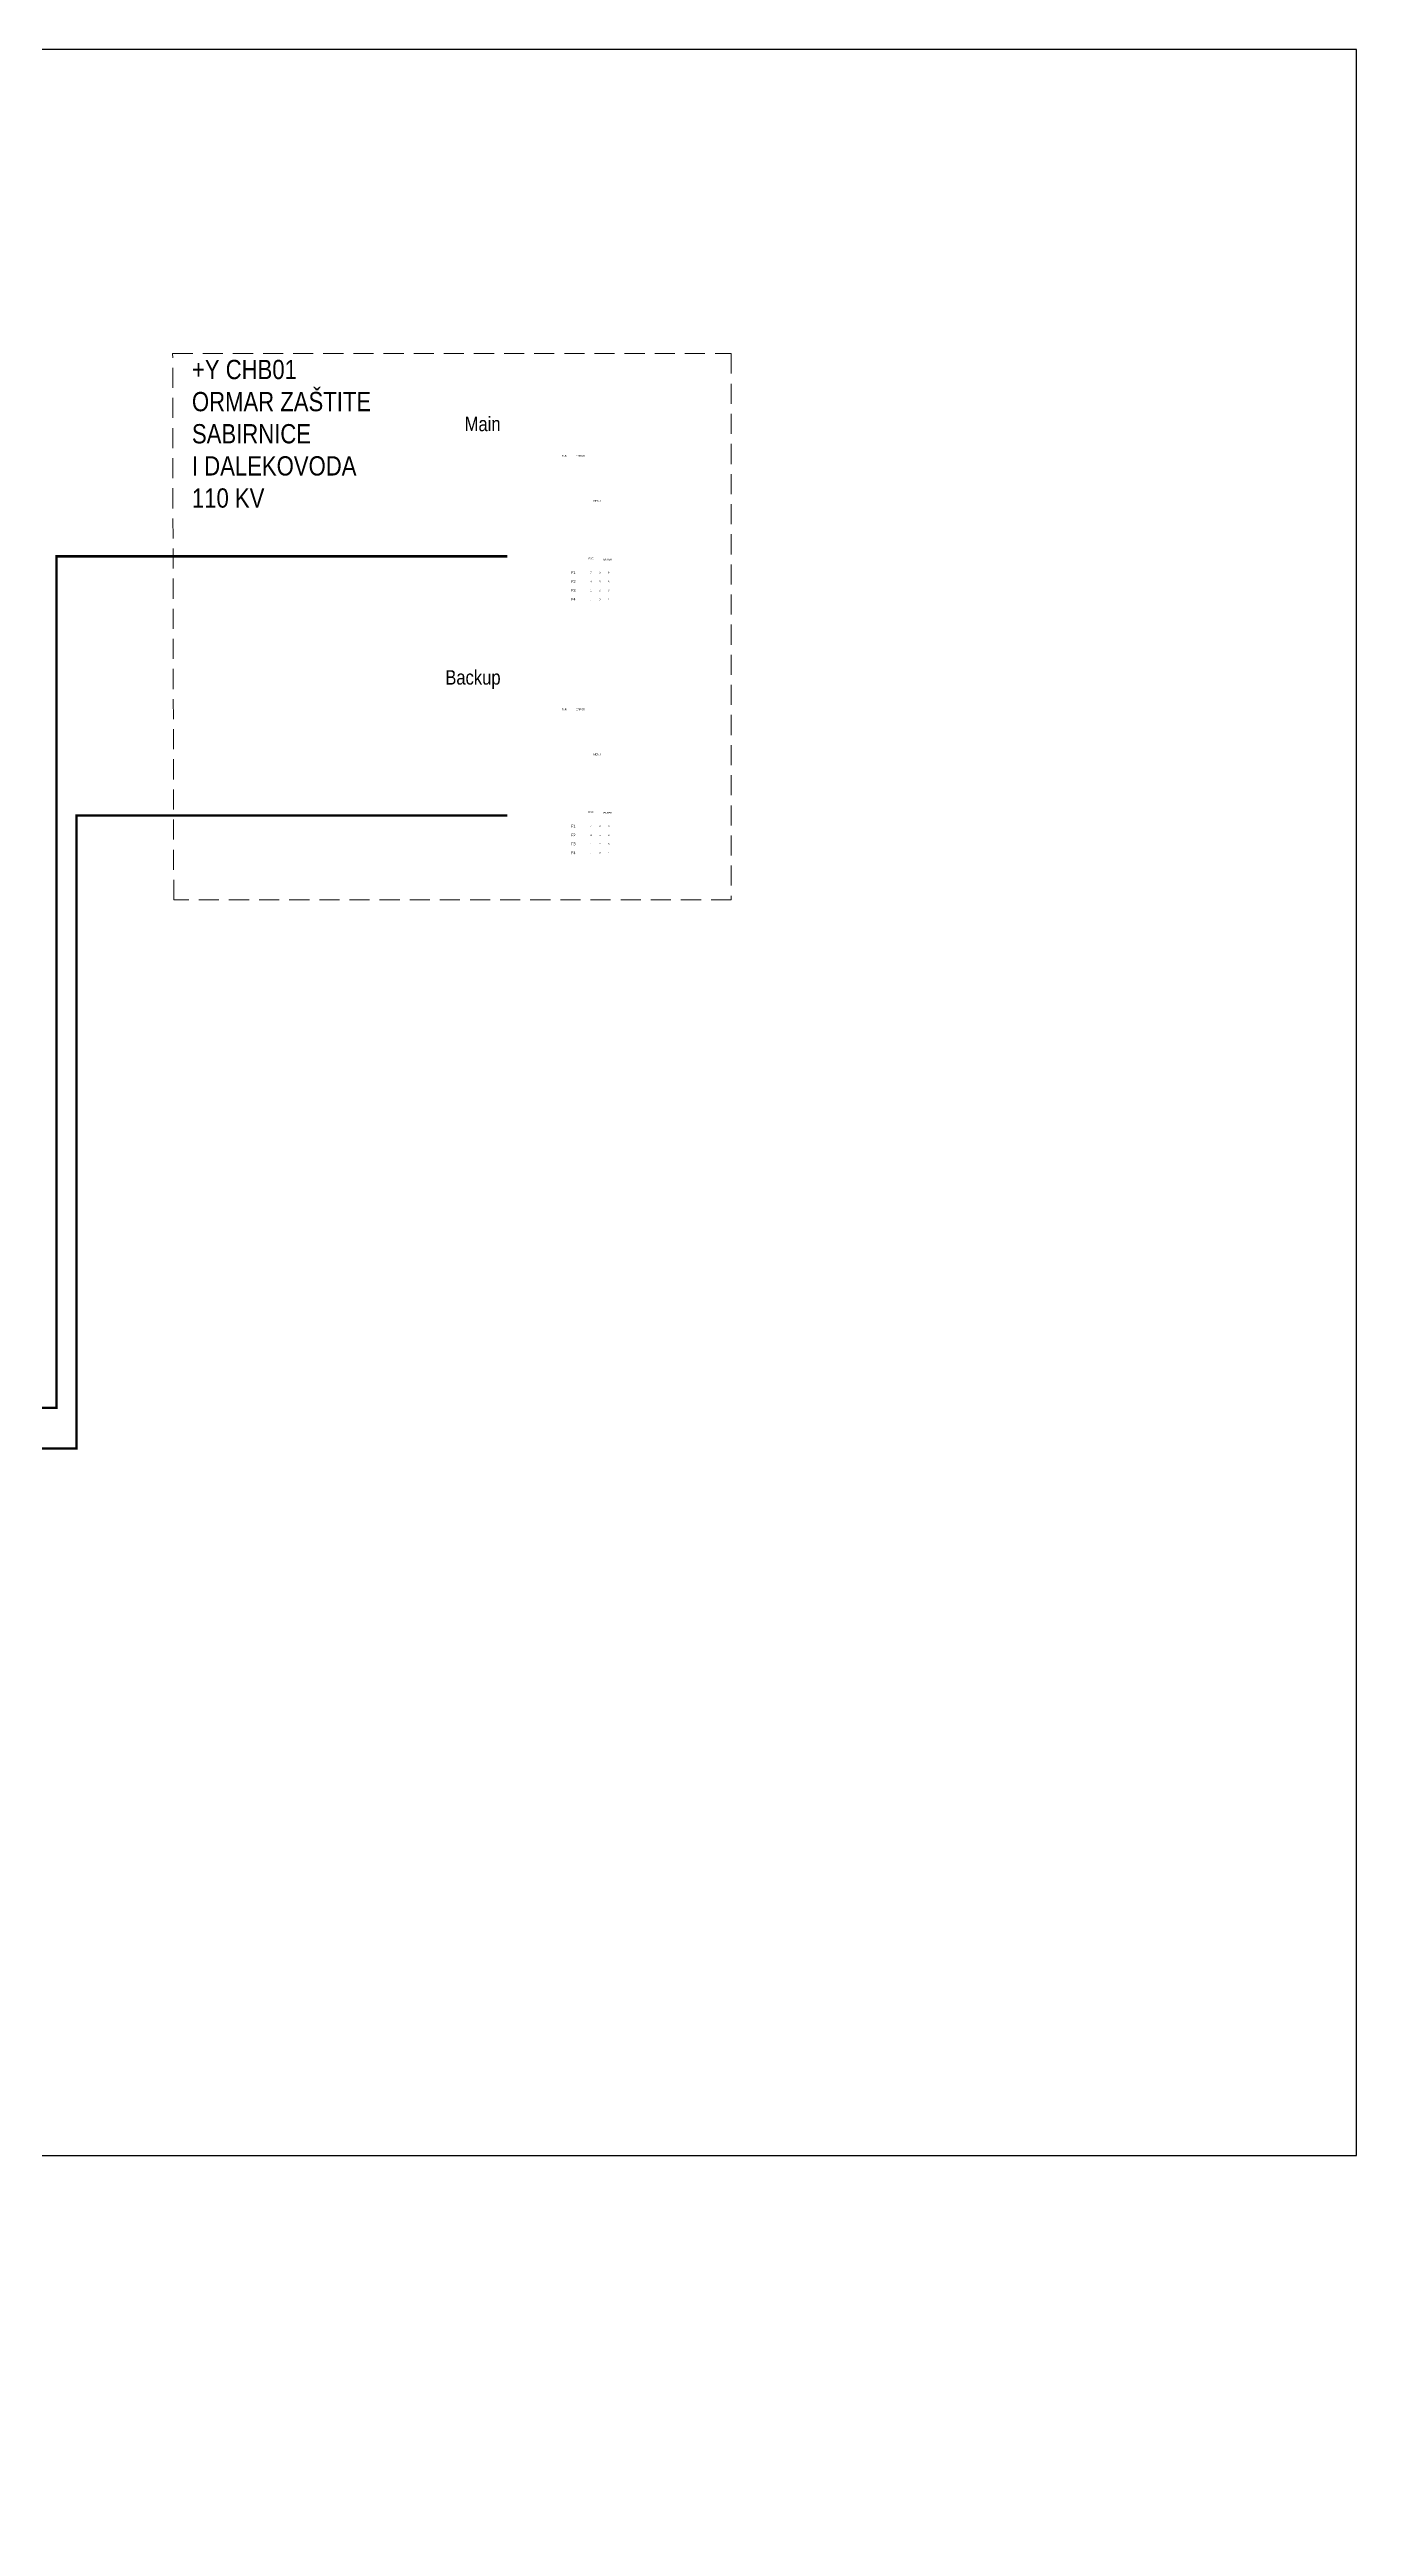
# Model space of a CAD drawing. Header units: inches. Extents: x 67248 to 85686, y -40174 to -31152.
# Drawn here: x 84059 to 85686, y -35013 to -31929 of the extents above; entities that cross this region are included whole.
import ezdxf
from ezdxf.enums import TextEntityAlignment as Align

# ---------------------------------------------------------------- set-up
doc = ezdxf.new("R2010")
doc.units = ezdxf.units.IN
doc.header["$MEASUREMENT"] = 0
doc.linetypes.add('HIDDEN', pattern=[0.375, 0.25, -0.125])
doc.layers.add('! NO PLOT !', color=7, linetype='Continuous', true_color=0xff75dd, plot=False)
doc.layers.add('SI-General', color=7, linetype='Continuous', lineweight=5)
doc.layers.add('SI-TOPOLOGY-Ethernet', color=7, linetype='Continuous', lineweight=13, true_color=0x3cf000)
doc.styles.add('OPIS', font='ARIALN.TTF')
doc.styles.get("Standard").update_dxf_attribs({"font": 'arial.ttf'})

# ---------------------------------------------------------------- blocks, each defined once
blk = doc.blocks.new('7um7ut')
at = {"lineweight": 0}
for s, p in [('RUN', (-4.2, 159.6, 2.1)), ('ERROR', (9.8, 159.6, 2.1))]:
    blk.add_text(s, height=1.75, dxfattribs=at).set_placement(p, align=Align.MIDDLE_LEFT)
for s, height, p in [('MENU', 1.75, (30.6, 115.1, 2.1)), ('ESC', 1.75, (24.5, 58.1, 2.1)), ('ENTER', 1.75, (41.1, 57.2, 2.1)), ('F1', 2.8, (7, 44.1, 2.1)), ('F2', 2.8, (7, 35.3, 2.1)), ('F3', 2.8, (7, 26.6, 2.1)), ('7', 1.75, (24.5, 44.1, 2.1)), ('4', 1.75, (24.5, 35.3, 2.1)), ('1', 1.75, (24.5, 26.6, 2.1)), ('8', 1.75, (33.2, 44.1, 2.1)), ('5', 1.75, (33.2, 35.3, 2.1)), ('2', 1.75, (33.2, 26.6, 2.1)), ('9', 1.75, (42, 44.1, 2.1)), ('6', 1.75, (42, 35.3, 2.1)), ('3', 1.75, (42, 26.6, 2.1)), ('F4', 2.8, (7, 17.8, 2.1)), ('.', 1.75, (24.5, 17.8, 2.1)), ('0', 1.75, (33.2, 17.8, 2.1)), ('*', 1.75, (42, 17.8, 2.1))]:
    blk.add_text(s, height=height, dxfattribs=at).set_placement(p, align=Align.MIDDLE_CENTER)

msp = doc.modelspace()

# ---------------------------------------------------------------- linework, layer by layer
at = {"layer": '! NO PLOT !'}
msp.add_lwpolyline([(81006, -35013), (83586, -35013), (83586, -34551), (85686, -34551), (85686, -31929), (81006, -31929), (81006, -35013)], dxfattribs=at)
at = {"layer": 'SI-General', "color": 0, "linetype": 'HIDDEN', "ltscale": 100}
msp.add_lwpolyline([(84212.7, -32307.6), (84907.8, -32307.6), (84907.8, -32987.8), (84214, -32987.8)], close=True, dxfattribs=at)
at = {"layer": 'SI-TOPOLOGY-Ethernet', "const_width": 3}
for points in [[(84629.2, -32560.1), (84068, -32560.1), (84068, -33620.1), (83595.2, -33620.1)], [(84629.2, -32882.9), (84093, -32882.9), (84093, -33671), (83300.5, -33671), (83300.5, -33649.2)]]:
    msp.add_lwpolyline(points, dxfattribs=at)

# ---------------------------------------------------------------- block references
at = {"xscale": 1.26, "yscale": 1.26, "zscale": 1.26}
for p in [(84702.4, -32636, -1.8), (84702.4, -32951.6, -1.8)]:
    msp.add_blockref('7um7ut', p, dxfattribs=at)

# ---------------------------------------------------------------- texts
at = {"char_height": 18, "width": 152.278, "attachment_point": 3, "line_spacing_factor": 0.8, "style": 'OPIS'}
for s, insert in [('Main', (84620.8, -32386.2, -0.1)), ('Backup', (84620.8, -32701.8, -0.1))]:
    msp.add_mtext(s, dxfattribs=dict(at, insert=insert))
at = {"layer": 'SI-General', "color": 0, "insert": (84236.7, -32315.4), "char_height": 24, "width": 423.253, "attachment_point": 1, "style": 'OPIS'}
msp.add_mtext('{\\C256;+Y CHB01 ^JORMAR ZAŠTITE^JSABIRNICE^JI DALEKOVODA^J110 KV}', dxfattribs=at)

doc.saveas('drawing.dxf')
